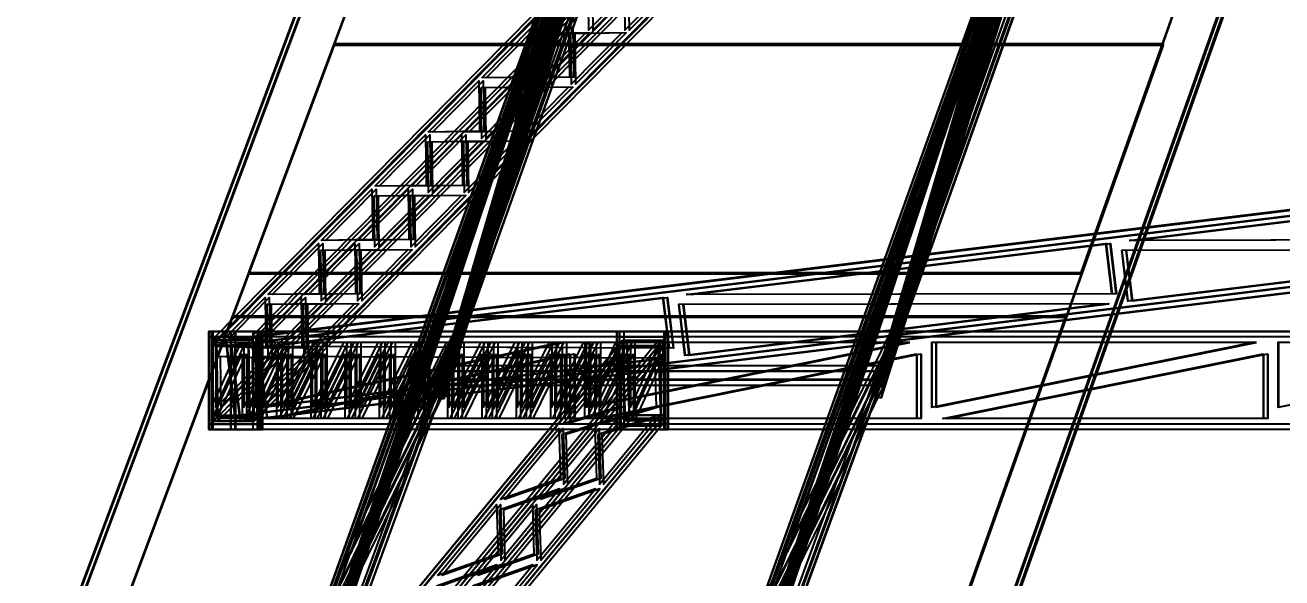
# Model space of a CAD drawing. Header units: millimetres. Extents: x -84906 to 117550, y -3000 to 338000.
# Drawn here: x -28774 to -24158, y 34975 to 37006 of the extents above; entities that cross this region are included whole.
import ezdxf

# ---------------------------------------------------------------- set-up
doc = ezdxf.new("R2010")
doc.units = ezdxf.units.MM
doc.layers.add('D-STR-DIM', color=7, linetype='Continuous', lineweight=13)
doc.layers.add('D-STR-STRC', color=7, linetype='Continuous', lineweight=25)
doc.styles.add('OpenSansCondensed-Light', font='OpenSansCondensed-Light.ttf')
doc.styles.add('TOWER_UNICODE', font='Arial Unicode.ttf')
doc.dimstyles.new('EZDXF', dxfattribs={"dimtxt": 0.25, "dimasz": 0.175, "dimexe": 0.375, "dimexo": 0.125, "dimgap": 0.1, "dimtad": 1, "dimlfac": 100, "dimzin": 12, "dimdsep": 46, "dimtxsty": 'OpenSansCondensed-Light', "dimblk": 'ARCHTICK', "dimcen": 2.5, "dimazin": 3, "dimtfac": 0.5, "dimtmove": 2, "dimatfit": 3})

# ---------------------------------------------------------------- blocks, each defined once
blk = doc.blocks.new('_ARCHTICK')
at = {"color": 0, "linetype": 'BYBLOCK', "const_width": 0.15}
blk.add_lwpolyline([(-0.5, -0.5), (0.5, 0.5)], dxfattribs=at)

msp = doc.modelspace()

# ---------------------------------------------------------------- linework, layer by layer
at = {"layer": 'D-STR-STRC'}
for points in [[(-31179.5, 27969.8), (-27590.5, 27969.8), (-23312.5, 40040.9), (-26661.6, 40040.9)], [(-31179.5, 27964.4), (-27590.5, 27964.4), (-23312.5, 40035.6), (-26661.6, 40035.6)], [(-27590.5, 27958.8), (-31179.5, 27958.8), (-26661.6, 40029.9), (-23312.5, 40029.9)], [(-31164.6, 27958.8), (-31164.6, 27958.8), (-26646.6, 40029.9), (-26646.6, 40029.9)], [(-27605.6, 27969.8), (-27605.6, 27969.8), (-23327.6, 40040.9), (-23327.6, 40040.9)], [(-27953.3, 36097.4), (-24894.3, 36097.4), (-23521, 39960.7), (-26511.5, 39960.7)], [(-27953.3, 36092.1), (-24894.3, 36092.1), (-23521, 39955.3), (-26511.5, 39955.3)], [(-24725.2, 36097.4), (-24725.2, 36097.4), (-23356, 39960.7), (-23356, 39960.7)], [(-24710.1, 36092.1), (-24710.1, 36092.1), (-23341, 39955.3), (-23341, 39955.3)], [(-27245.7, 35682.5), (-26645, 37763.7), (-26008.9, 39605.4)], [(-27245.7, 35682.5), (-26008.9, 39605.4), (-26620.5, 37439.8)], [(-24404.3, 39609.8), (-25015.9, 37444.2), (-25641.1, 35686.9)], [(-24404.2, 39609.9), (-25641, 35686.9), (-25040.4, 37768.2)], [(-24388.9, 39605.4), (-25000.5, 37439.8), (-25625.7, 35682.5)], [(-24388.9, 39605.4), (-25625.7, 35682.5), (-25025, 37763.7)], [(-27230.3, 35678.1), (-25993.5, 39601.1), (-26605.1, 37435.4)], [(-27230.3, 35678), (-26629.6, 37759.3), (-25993.5, 39601)], [(-27079.4, 36187.1), (-26115.2, 39245.4), (-26592.1, 37557.1)], [(-27064.1, 36182.7), (-26099.8, 39241), (-26576.7, 37552.7)], [(-24510.6, 39249.8), (-24987.5, 37561.4), (-25474.8, 36191.4)], [(-24495.2, 39245.4), (-24972.1, 37557.1), (-25459.4, 36187.1)], [(-27138.3, 36041.5), (-26674.3, 37649), (-26183, 39071.5)], [(-27122.9, 36037), (-26659, 37644.6), (-26167.6, 39067.1)], [(-24578.3, 39076), (-25533.6, 36045.9), (-25069.7, 37653.5)], [(-24563, 39071.5), (-25518.3, 36041.5), (-25054.3, 37649)], [(-28086.3, 35848.9), (-28081.9, 35551.1), (-25725, 37940), (-25729.3, 38237.8)], [(-28086.3, 35848.9), (-28081.9, 35551.1), (-25725, 37940), (-25729.3, 38237.8)], [(-28070.4, 35848.9), (-28066.1, 35551.1), (-25709.1, 37940), (-25713.4, 38237.8)], [(-28070.4, 35848.9), (-28066.1, 35551.1), (-25709.1, 37940), (-25713.4, 38237.8)], [(-28036.6, 35848.9), (-28000.7, 35551.1), (-8479.9, 37940), (-8515.8, 38237.8)], [(-28036.6, 35848.9), (-28000.7, 35551.1), (-8479.9, 37940), (-8515.8, 38237.8)], [(-28034.7, 35848.9), (-27998.8, 35551.1), (-8478, 37940), (-8513.9, 38237.8)], [(-28034.7, 35848.9), (-27998.8, 35551.1), (-8478, 37940), (-8513.9, 38237.8)], [(-28020.5, 35848.9), (-27984.6, 35551.1), (-8463.9, 37940), (-8499.8, 38237.8)], [(-28020.5, 35848.9), (-27984.6, 35551.1), (-8463.9, 37940), (-8499.8, 38237.8)], [(-28018.6, 35848.9), (-27982.7, 35551.1), (-8461.9, 37940), (-8497.9, 38237.8)], [(-28018.6, 35848.9), (-27982.7, 35551.1), (-8461.9, 37940), (-8497.9, 38237.8)], [(-27953.2, 35848.9), (-27948.9, 35551.1), (-25591.9, 37940), (-25596.3, 38237.8)], [(-27953.2, 35848.9), (-27948.9, 35551.1), (-25591.9, 37940), (-25596.3, 38237.8)], [(-27937.4, 35848.9), (-27933, 35551.1), (-25576.1, 37940), (-25580.4, 38237.8)], [(-27937.4, 35848.9), (-27933, 35551.1), (-25576.1, 37940), (-25580.4, 38237.8)], [(-28304.8, 32810.5), (-27733.9, 34714.6), (-26632.7, 37779.3)], [(-28304.8, 32810.5), (-26632.7, 37779.3), (-27233.3, 35734.6)], [(-28289.5, 32805.9), (-26617.4, 37774.8), (-27218, 35730.1)], [(-28289.5, 32805.8), (-27718.6, 34709.9), (-26617.4, 37774.7)], [(-27233.3, 35734.6), (-26632.7, 37779.3), (-27733.9, 34714.6)], [(-27218, 35730.1), (-26617.3, 37774.8), (-27718.6, 34710)], [(-26620.5, 37439.8), (-26645, 37763.7), (-27245.7, 35682.5)], [(-27244.9, 35683.2), (-25626.1, 35683.4), (-25025.7, 37763.1), (-26644.6, 37762.9)], [(-27244.9, 35683.2), (-25626.1, 35683.4), (-25025.7, 37763.1), (-26644.6, 37762.9)], [(-27237.7, 35703.4), (-25618.9, 35703.6), (-25018.4, 37784.3), (-26637.2, 37784.1)], [(-27237.7, 35703.4), (-25618.9, 35703.6), (-25018.4, 37784.3), (-26637.2, 37784.1)], [(-27232.6, 35735.3), (-25613.8, 35735.5), (-25013.4, 37778.7), (-26632.2, 37778.5)], [(-27232.6, 35735.3), (-25613.8, 35735.5), (-25013.4, 37778.7), (-26632.2, 37778.5)], [(-26605.2, 37435.3), (-26629.6, 37759.3), (-27230.3, 35678)], [(-25028, 37783.9), (-25628.7, 35739.2), (-26700.2, 32815.1)], [(-25028, 37784), (-26700.1, 32815.1), (-26129.2, 34719.2)], [(-25012.7, 37779.3), (-25613.3, 35734.6), (-26684.8, 32810.5)], [(-25012.7, 37779.3), (-26684.8, 32810.5), (-26113.9, 34714.6)], [(-26129.2, 34719.1), (-25628.7, 35739.2), (-25028, 37783.9)], [(-26113.9, 34714.6), (-25613.3, 35734.6), (-25012.7, 37779.3)], [(-25040.4, 37768.2), (-25641, 35687), (-25015.9, 37444.3)], [(-25025, 37763.7), (-25625.7, 35682.5), (-25000.5, 37439.8)], [(-27243.7, 35705), (-25624.9, 35705.3), (-25024.8, 37746.9), (-26643.6, 37746.7)], [(-27243.7, 35705), (-25624.9, 35705.3), (-25024.8, 37746.9), (-26643.6, 37746.7)], [(-26674.9, 37321), (-26694.3, 37578), (-27170.9, 35926.8)], [(-26659.5, 37316.6), (-26679, 37573.6), (-27155.5, 35922.3)], [(-25089.7, 37582.5), (-25566.3, 35931.2), (-25070.3, 37325.5)], [(-25074.3, 37578), (-25550.9, 35926.8), (-25054.9, 37321)], [(-25988.5, 35075.3), (-25595.3, 35876.5), (-25123.6, 37482.4)], [(-27200, 35871.9), (-26728.2, 37477.9), (-27593.2, 35070.8)], [(-27184.7, 35867.4), (-26712.9, 37473.3), (-27577.8, 35066.2)], [(-25973.2, 35070.8), (-25580, 35871.9), (-25108.2, 37477.9)], [(-28025.1, 33612), (-26759.8, 37371.8), (-27214.3, 35824.6)], [(-28009.8, 33607.4), (-26744.5, 37367.2), (-27199, 35820.1)], [(-25155.2, 37376.4), (-25609.7, 35829.2), (-26420.4, 33616.6)], [(-25139.8, 37371.8), (-25594.3, 35824.6), (-26405.1, 33612)], [(-26707.1, 37173.3), (-26704.4, 36987.6), (-26518.4, 37176.1)], [(-26707.1, 37173.3), (-26704.4, 36987.6), (-26518.4, 37176.1)], [(-26691.2, 37173.3), (-26688.5, 36987.6), (-26502.5, 37176.1)], [(-26691.2, 37173.3), (-26688.5, 36987.6), (-26502.5, 37176.1)], [(-26574, 37173.3), (-26571.3, 36987.6), (-26385.4, 37176.1)], [(-26574, 37173.3), (-26571.3, 36987.6), (-26385.4, 37176.1)], [(-26558.1, 37173.3), (-26555.4, 36987.6), (-26369.5, 37176.1)], [(-26558.1, 37173.3), (-26555.4, 36987.6), (-26369.5, 37176.1)], [(-27096.4, 36811.9), (-26910.5, 37000.3), (-26907.8, 36814.7)], [(-27096.4, 36811.9), (-26910.5, 37000.3), (-26907.8, 36814.7)], [(-27080.5, 36811.9), (-26894.6, 37000.3), (-26891.9, 36814.7)], [(-27080.5, 36811.9), (-26894.6, 37000.3), (-26891.9, 36814.7)], [(-26963.4, 36811.9), (-26777.5, 37000.3), (-26774.8, 36814.7)], [(-26963.4, 36811.9), (-26777.5, 37000.3), (-26774.8, 36814.7)], [(-26947.5, 36811.9), (-26761.6, 37000.3), (-26758.9, 36814.7)], [(-26947.5, 36811.9), (-26761.6, 37000.3), (-26758.9, 36814.7)], [(-26903.5, 36974.2), (-26900.8, 36788.6), (-26714.8, 36977)], [(-26903.5, 36974.2), (-26900.8, 36788.6), (-26714.8, 36977)], [(-26887.6, 36974.2), (-26884.9, 36788.6), (-26698.9, 36977)], [(-26887.6, 36974.2), (-26884.9, 36788.6), (-26698.9, 36977)], [(-26770.4, 36974.2), (-26767.7, 36788.6), (-26581.8, 36977)], [(-26770.4, 36974.2), (-26767.7, 36788.6), (-26581.8, 36977)], [(-26754.5, 36974.2), (-26751.8, 36788.6), (-26565.9, 36977)], [(-26754.5, 36974.2), (-26751.8, 36788.6), (-26565.9, 36977)], [(-28890.7, 34079.8), (-28890.7, 34079.8), (-27820.9, 36938), (-27820.9, 36938)], [(-28875.7, 34074.2), (-28875.7, 34074.2), (-27806, 36932.4), (-27806, 36932.4)], [(-25609.6, 34079.8), (-28704.4, 34079.8), (-27637.6, 36938), (-24593.6, 36938)], [(-25609.6, 34074.2), (-28704.4, 34074.2), (-27637.6, 36932.4), (-24593.6, 36932.4)], [(-28177.3, 33214.8), (-27753.5, 34627.9), (-26936.2, 36902.5)], [(-28162, 33210.1), (-27738.2, 34623.3), (-26920.9, 36897.9)], [(-25331.5, 36907.2), (-26572.6, 33219.4), (-26148.8, 34632.6)], [(-25316.2, 36902.5), (-26557.3, 33214.8), (-26133.5, 34627.9)], [(-27292.8, 36612.8), (-27106.9, 36801.3), (-27104.2, 36615.6)], [(-27292.8, 36612.8), (-27106.9, 36801.3), (-27104.2, 36615.6)], [(-27277, 36612.8), (-27091, 36801.3), (-27088.3, 36615.6)], [(-27277, 36612.8), (-27091, 36801.3), (-27088.3, 36615.6)], [(-27159.8, 36612.8), (-26973.9, 36801.3), (-26971.2, 36615.6)], [(-27159.8, 36612.8), (-26973.9, 36801.3), (-26971.2, 36615.6)], [(-27143.9, 36612.8), (-26958, 36801.3), (-26955.3, 36615.6)], [(-27143.9, 36612.8), (-26958, 36801.3), (-26955.3, 36615.6)], [(-27099.9, 36775.1), (-27097.2, 36589.5), (-26911.2, 36778)], [(-27099.9, 36775.1), (-27097.2, 36589.5), (-26911.2, 36778)], [(-27084, 36775.1), (-27081.3, 36589.5), (-26895.4, 36778)], [(-27084, 36775.1), (-27081.3, 36589.5), (-26895.4, 36778)], [(-26966.8, 36775.1), (-26964.1, 36589.5), (-26778.2, 36778)], [(-26966.8, 36775.1), (-26964.1, 36589.5), (-26778.2, 36778)], [(-26951, 36775.1), (-26948.3, 36589.5), (-26762.3, 36778)], [(-26951, 36775.1), (-26948.3, 36589.5), (-26762.3, 36778)], [(-27489.3, 36413.7), (-27303.3, 36602.2), (-27300.6, 36416.5)], [(-27489.3, 36413.7), (-27303.3, 36602.2), (-27300.6, 36416.5)], [(-27473.4, 36413.7), (-27287.4, 36602.2), (-27284.7, 36416.5)], [(-27473.4, 36413.7), (-27287.4, 36602.2), (-27284.7, 36416.5)], [(-27356.2, 36413.7), (-27170.3, 36602.2), (-27167.6, 36416.5)], [(-27356.2, 36413.7), (-27170.3, 36602.2), (-27167.6, 36416.5)], [(-27340.3, 36413.7), (-27154.4, 36602.2), (-27151.7, 36416.5)], [(-27340.3, 36413.7), (-27154.4, 36602.2), (-27151.7, 36416.5)], [(-27296.3, 36576.1), (-27293.6, 36390.4), (-27107.6, 36578.9)], [(-27296.3, 36576.1), (-27293.6, 36390.4), (-27107.6, 36578.9)], [(-27280.4, 36576.1), (-27277.7, 36390.4), (-27091.8, 36578.9)], [(-27280.4, 36576.1), (-27277.7, 36390.4), (-27091.8, 36578.9)], [(-27163.3, 36576.1), (-27160.6, 36390.4), (-26974.6, 36578.9)], [(-27163.3, 36576.1), (-27160.6, 36390.4), (-26974.6, 36578.9)], [(-27147.4, 36576.1), (-27144.7, 36390.4), (-26958.7, 36578.9)], [(-27147.4, 36576.1), (-27144.7, 36390.4), (-26958.7, 36578.9)], [(-27685.7, 36214.6), (-27499.7, 36403.1), (-27497, 36217.5)], [(-27685.7, 36214.6), (-27499.7, 36403.1), (-27497, 36217.5)], [(-27669.8, 36214.6), (-27483.8, 36403.1), (-27481.1, 36217.5)], [(-27669.8, 36214.6), (-27483.8, 36403.1), (-27481.1, 36217.5)], [(-27552.6, 36214.6), (-27366.7, 36403.1), (-27364, 36217.5)], [(-27552.6, 36214.6), (-27366.7, 36403.1), (-27364, 36217.5)], [(-27536.8, 36214.6), (-27350.8, 36403.1), (-27348.1, 36217.5)], [(-27536.8, 36214.6), (-27350.8, 36403.1), (-27348.1, 36217.5)], [(-27492.7, 36377), (-27490, 36191.3), (-27304.1, 36379.8)], [(-27492.7, 36377), (-27490, 36191.3), (-27304.1, 36379.8)], [(-27476.8, 36377), (-27474.1, 36191.3), (-27288.2, 36379.8)], [(-27476.8, 36377), (-27474.1, 36191.3), (-27288.2, 36379.8)], [(-27359.7, 36377), (-27357, 36191.3), (-27171, 36379.8)], [(-27359.7, 36377), (-27357, 36191.3), (-27171, 36379.8)], [(-27343.8, 36377), (-27341.1, 36191.3), (-27155.1, 36379.8)], [(-27343.8, 36377), (-27341.1, 36191.3), (-27155.1, 36379.8)], [(-24718.7, 36214.6), (-23178.7, 36403.1), (-23156.3, 36217.5)], [(-24718.7, 36214.6), (-23178.7, 36403.1), (-23156.3, 36217.5)], [(-24716.8, 36214.6), (-23176.8, 36403.1), (-23154.4, 36217.5)], [(-24716.8, 36214.6), (-23176.8, 36403.1), (-23154.4, 36217.5)], [(-24702.7, 36214.6), (-23162.7, 36403.1), (-23140.3, 36217.5)], [(-24702.7, 36214.6), (-23162.7, 36403.1), (-23140.3, 36217.5)], [(-24700.7, 36214.6), (-23160.7, 36403.1), (-23138.3, 36217.5)], [(-24700.7, 36214.6), (-23160.7, 36403.1), (-23138.3, 36217.5)], [(-27882.1, 36015.6), (-27696.1, 36204), (-27693.4, 36018.4)], [(-27882.1, 36015.6), (-27696.1, 36204), (-27693.4, 36018.4)], [(-27866.2, 36015.6), (-27680.3, 36204), (-27677.6, 36018.4)], [(-27866.2, 36015.6), (-27680.3, 36204), (-27677.6, 36018.4)], [(-27749, 36015.6), (-27563.1, 36204), (-27560.4, 36018.4)], [(-27749, 36015.6), (-27563.1, 36204), (-27560.4, 36018.4)], [(-27733.2, 36015.6), (-27547.2, 36204), (-27544.5, 36018.4)], [(-27733.2, 36015.6), (-27547.2, 36204), (-27544.5, 36018.4)], [(-26345.5, 36015.6), (-24805.5, 36204), (-24783.1, 36018.4)], [(-26345.5, 36015.6), (-24805.5, 36204), (-24783.1, 36018.4)], [(-26343.5, 36015.6), (-24803.5, 36204), (-24781.1, 36018.4)], [(-26343.5, 36015.6), (-24803.5, 36204), (-24781.1, 36018.4)], [(-26329.4, 36015.6), (-24789.4, 36204), (-24767, 36018.4)], [(-26329.4, 36015.6), (-24789.4, 36204), (-24767, 36018.4)], [(-26327.5, 36015.6), (-24787.5, 36204), (-24765.1, 36018.4)], [(-26327.5, 36015.6), (-24787.5, 36204), (-24765.1, 36018.4)], [(-27689.1, 36177.9), (-27686.4, 35992.3), (-27500.5, 36180.7)], [(-27689.1, 36177.9), (-27686.4, 35992.3), (-27500.5, 36180.7)], [(-27673.2, 36177.9), (-27670.5, 35992.3), (-27484.6, 36180.7)], [(-27673.2, 36177.9), (-27670.5, 35992.3), (-27484.6, 36180.7)], [(-27556.1, 36177.9), (-27553.4, 35992.3), (-27367.4, 36180.7)], [(-27556.1, 36177.9), (-27553.4, 35992.3), (-27367.4, 36180.7)], [(-27540.2, 36177.9), (-27537.5, 35992.3), (-27351.6, 36180.7)], [(-27540.2, 36177.9), (-27537.5, 35992.3), (-27351.6, 36180.7)], [(-24747.3, 36177.9), (-24724.9, 35992.3), (-23184.9, 36180.7)], [(-24747.3, 36177.9), (-24724.9, 35992.3), (-23184.9, 36180.7)], [(-24745.4, 36177.9), (-24723, 35992.3), (-23183, 36180.7)], [(-24745.4, 36177.9), (-24723, 35992.3), (-23183, 36180.7)], [(-24731.2, 36177.9), (-24708.8, 35992.3), (-23168.8, 36180.7)], [(-24731.2, 36177.9), (-24708.8, 35992.3), (-23168.8, 36180.7)], [(-24729.3, 36177.9), (-24706.9, 35992.3), (-23166.9, 36180.7)], [(-24729.3, 36177.9), (-24706.9, 35992.3), (-23166.9, 36180.7)], [(-28069.9, 35825.2), (-27892.6, 36005), (-27889.9, 35819.3)], [(-28069.9, 35825.2), (-27892.6, 36005), (-27889.9, 35819.3)], [(-28054, 35825.2), (-27876.7, 36005), (-27874, 35819.3)], [(-28054, 35825.2), (-27876.7, 36005), (-27874, 35819.3)], [(-27936.8, 35825.2), (-27759.5, 36005), (-27756.8, 35819.3)], [(-27936.8, 35825.2), (-27759.5, 36005), (-27756.8, 35819.3)], [(-27921, 35825.2), (-27743.6, 36005), (-27740.9, 35819.3)], [(-27921, 35825.2), (-27743.6, 36005), (-27740.9, 35819.3)], [(-27900.7, 35825.2), (-26432.2, 36005), (-26409.8, 35819.3)], [(-27900.7, 35825.2), (-26432.2, 36005), (-26409.8, 35819.3)], [(-27898.8, 35825.2), (-26430.3, 36005), (-26407.9, 35819.3)], [(-27898.8, 35825.2), (-26430.3, 36005), (-26407.9, 35819.3)], [(-27884.7, 35825.2), (-26416.1, 36005), (-26393.7, 35819.3)], [(-27884.7, 35825.2), (-26416.1, 36005), (-26393.7, 35819.3)], [(-27882.8, 35825.2), (-26414.2, 36005), (-26391.8, 35819.3)], [(-27882.8, 35825.2), (-26414.2, 36005), (-26391.8, 35819.3)], [(-27885.5, 35978.8), (-27882.8, 35793.2), (-27696.9, 35981.7)], [(-27885.5, 35978.8), (-27882.8, 35793.2), (-27696.9, 35981.7)], [(-27869.6, 35978.8), (-27866.9, 35793.2), (-27681, 35981.7)], [(-27869.6, 35978.8), (-27866.9, 35793.2), (-27681, 35981.7)], [(-27752.5, 35978.8), (-27749.8, 35793.2), (-27563.9, 35981.7)], [(-27752.5, 35978.8), (-27749.8, 35793.2), (-27563.9, 35981.7)], [(-27736.6, 35978.8), (-27733.9, 35793.2), (-27548, 35981.7)], [(-27736.6, 35978.8), (-27733.9, 35793.2), (-27548, 35981.7)], [(-26374, 35978.8), (-26351.6, 35793.2), (-24811.6, 35981.7)], [(-26374, 35978.8), (-26351.6, 35793.2), (-24811.6, 35981.7)], [(-26372.1, 35978.8), (-26349.7, 35793.2), (-24809.7, 35981.7)], [(-26372.1, 35978.8), (-26349.7, 35793.2), (-24809.7, 35981.7)], [(-26358, 35978.8), (-26335.6, 35793.2), (-24795.6, 35981.7)], [(-26358, 35978.8), (-26335.6, 35793.2), (-24795.6, 35981.7)], [(-26356, 35978.8), (-26333.7, 35793.2), (-24793.7, 35981.7)], [(-26356, 35978.8), (-26333.7, 35793.2), (-24793.7, 35981.7)], [(-29455, 32073.7), (-26324.6, 32073.7), (-24951.3, 35937), (-28013.2, 35937)], [(-29455, 32068.4), (-26324.6, 32068.4), (-24951.3, 35931.6), (-28013.2, 35931.6)], [(-26151.1, 32073.7), (-26151.1, 32073.7), (-24782, 35937), (-24782, 35937)], [(-26136.1, 32068.4), (-26136.1, 32068.4), (-24766.9, 35931.6), (-24766.9, 35931.6)], [(-28099.2, 35880), (-27920.1, 35880), (-27920.1, 35860), (-28099.2, 35860)], [(-26590.3, 35880), (-26590.3, 35520), (-28099.2, 35520), (-28099.2, 35880)], [(-28099.2, 35880), (-27920.1, 35880), (-27920.1, 35520), (-28099.2, 35520)], [(-27920.1, 35880), (-28099.2, 35880), (-28099.2, 35860), (-27920.1, 35860)], [(-26590.3, 35880), (-26590.3, 35520), (-28099.2, 35520), (-28099.2, 35880)], [(-27920.1, 35880), (-28099.2, 35880), (-28099.2, 35520), (-27920.1, 35520)], [(-28089.4, 35880), (-27910.3, 35880), (-27910.3, 35520), (-28089.4, 35520)], [(-27910.3, 35880), (-28089.4, 35880), (-28089.4, 35520), (-27910.3, 35520)], [(-26574.4, 35880), (-26574.4, 35520), (-28083.3, 35520), (-28083.3, 35880)], [(-26574.4, 35880), (-26574.4, 35520), (-28083.3, 35520), (-28083.3, 35880)], [(-28000.8, 35880), (-28018.5, 35880), (-28018.5, 35860), (-28000.8, 35860)], [(-12742.2, 35880), (-12742.2, 35520), (-28018.5, 35520), (-28018.5, 35880)], [(-28000.8, 35880), (-28018.5, 35880), (-28018.5, 35520), (-28000.8, 35520)], [(-28018.5, 35880), (-28000.8, 35880), (-28000.8, 35860), (-28018.5, 35860)], [(-12742.2, 35880), (-12742.2, 35520), (-28018.5, 35520), (-28018.5, 35880)], [(-28018.5, 35880), (-28000.8, 35880), (-28000.8, 35520), (-28018.5, 35520)], [(-12740.6, 35880), (-12740.6, 35520), (-28016.9, 35520), (-28016.9, 35880)], [(-12740.6, 35880), (-12740.6, 35520), (-28016.9, 35520), (-28016.9, 35880)], [(-12726.1, 35880), (-12726.1, 35520), (-28002.4, 35520), (-28002.4, 35880)], [(-12726.1, 35880), (-12726.1, 35520), (-28002.4, 35520), (-28002.4, 35880)], [(-12724.5, 35880), (-12724.5, 35520), (-28000.8, 35520), (-28000.8, 35880)], [(-12724.5, 35880), (-12724.5, 35520), (-28000.8, 35520), (-28000.8, 35880)], [(-26427.1, 35880), (-26427.1, 35520), (-27936, 35520), (-27936, 35880)], [(-26427.1, 35880), (-26427.1, 35520), (-27936, 35520), (-27936, 35880)], [(-26411.2, 35880), (-26411.2, 35520), (-27920.1, 35520), (-27920.1, 35880)], [(-26411.2, 35880), (-26411.2, 35520), (-27920.1, 35520), (-27920.1, 35880)], [(-27901.3, 35880), (-27919, 35880), (-27919, 35520), (-27901.3, 35520)], [(-27919, 35880), (-27901.3, 35880), (-27901.3, 35520), (-27919, 35520)], [(-26600.1, 35880), (-26421, 35880), (-26421, 35520), (-26600.1, 35520)], [(-26421, 35880), (-26600.1, 35880), (-26600.1, 35520), (-26421, 35520)], [(-26590.3, 35880), (-26411.2, 35880), (-26411.2, 35860), (-26590.3, 35860)], [(-26590.3, 35880), (-26411.2, 35880), (-26411.2, 35520), (-26590.3, 35520)], [(-26411.2, 35880), (-26590.3, 35880), (-26590.3, 35860), (-26411.2, 35860)], [(-26411.2, 35880), (-26590.3, 35880), (-26590.3, 35520), (-26411.2, 35520)], [(-29340.4, 32502.7), (-29330.7, 32208.5), (-26569.9, 35552.9), (-26579.6, 35847.1)], [(-29340.4, 32502.7), (-29330.7, 32208.5), (-26569.9, 35552.9), (-26579.6, 35847.1)], [(-29324.6, 32502.7), (-29315, 32208.5), (-26554.1, 35552.9), (-26563.8, 35847.1)], [(-29324.6, 32502.7), (-29315, 32208.5), (-26554.1, 35552.9), (-26563.8, 35847.1)], [(-29208.2, 32502.7), (-29198.6, 32208.5), (-26437.7, 35552.9), (-26447.4, 35847.1)], [(-29208.2, 32502.7), (-29198.6, 32208.5), (-26437.7, 35552.9), (-26447.4, 35847.1)], [(-29192.5, 32502.7), (-29182.8, 32208.5), (-26421.9, 35552.9), (-26431.6, 35847.1)], [(-29192.5, 32502.7), (-29182.8, 32208.5), (-26421.9, 35552.9), (-26431.6, 35847.1)], [(-27980.3, 35840), (-28089.4, 35840), (-28089.4, 35602)], [(-27980.3, 35840), (-28089.4, 35840), (-28089.4, 35602)], [(-27937.4, 35848.9), (-28086.3, 35848.9), (-28086, 35829.1), (-27937.1, 35829.1)], [(-27937.4, 35848.9), (-28086.3, 35848.9), (-28081.9, 35551.1), (-27933, 35551.1)], [(-28086.3, 35848.9), (-27937.4, 35848.9), (-27937.1, 35829.1), (-28086, 35829.1)], [(-28086.3, 35848.9), (-27937.4, 35848.9), (-27933, 35551.1), (-28081.9, 35551.1)], [(-27925.5, 35861), (-28074.4, 35861), (-28070, 35563.2), (-27921.1, 35563.2)], [(-28074.4, 35861), (-27925.5, 35861), (-27921.1, 35563.2), (-28070, 35563.2)], [(-27964.4, 35840), (-28073.5, 35840), (-28073.5, 35602)], [(-27964.4, 35840), (-28073.5, 35840), (-28073.5, 35602)], [(-28036.6, 35848.9), (-28018.6, 35848.9), (-28016.2, 35829.1), (-28034.2, 35829.1)], [(-28036.6, 35848.9), (-28018.6, 35848.9), (-27982.7, 35551.1), (-28000.7, 35551.1)], [(-28018.6, 35848.9), (-28036.6, 35848.9), (-28034.2, 35829.1), (-28016.2, 35829.1)], [(-28018.6, 35848.9), (-28036.6, 35848.9), (-28000.7, 35551.1), (-27982.7, 35551.1)], [(-27854.6, 35840), (-27970.8, 35840), (-27970.8, 35602)], [(-27854.6, 35840), (-27970.8, 35840), (-27970.8, 35602)], [(-27838.6, 35840), (-27954.8, 35840), (-27954.8, 35602)], [(-27838.6, 35840), (-27954.8, 35840), (-27954.8, 35602)], [(-27938, 35861), (-27920.1, 35861), (-27884.1, 35563.2), (-27902.1, 35563.2)], [(-27920.1, 35861), (-27938, 35861), (-27902.1, 35563.2), (-27884.1, 35563.2)], [(-27817.1, 35840), (-27926.2, 35840), (-27926.2, 35602)], [(-27817.1, 35840), (-27926.2, 35840), (-27926.2, 35602)], [(-26814.6, 35840), (-27919, 35840), (-27919, 35602)], [(-26814.6, 35840), (-27919, 35840), (-27919, 35602)], [(-26813.1, 35840), (-27917.4, 35840), (-27917.4, 35602)], [(-26813.1, 35840), (-27917.4, 35840), (-27917.4, 35602)], [(-27801.2, 35840), (-27910.3, 35840), (-27910.3, 35602)], [(-27801.2, 35840), (-27910.3, 35840), (-27910.3, 35602)], [(-26798.5, 35840), (-27902.9, 35840), (-27902.9, 35602)], [(-26798.5, 35840), (-27902.9, 35840), (-27902.9, 35602)], [(-26796.9, 35840), (-27901.3, 35840), (-27901.3, 35602)], [(-26796.9, 35840), (-27901.3, 35840), (-27901.3, 35602)], [(-27728.8, 35840), (-27845, 35840), (-27845, 35602)], [(-27728.8, 35840), (-27845, 35840), (-27845, 35602)], [(-27712.9, 35840), (-27829.1, 35840), (-27829.1, 35602)], [(-27712.9, 35840), (-27829.1, 35840), (-27829.1, 35602)], [(-27691.4, 35840), (-27807.6, 35840), (-27807.6, 35602)], [(-27691.4, 35840), (-27807.6, 35840), (-27807.6, 35602)], [(-27675.4, 35840), (-27791.6, 35840), (-27791.6, 35602)], [(-27675.4, 35840), (-27791.6, 35840), (-27791.6, 35602)], [(-27603.1, 35840), (-27719.3, 35840), (-27719.3, 35602)], [(-27603.1, 35840), (-27719.3, 35840), (-27719.3, 35602)], [(-27587.2, 35840), (-27703.4, 35840), (-27703.4, 35602)], [(-27587.2, 35840), (-27703.4, 35840), (-27703.4, 35602)], [(-27565.6, 35840), (-27681.8, 35840), (-27681.8, 35602)], [(-27565.6, 35840), (-27681.8, 35840), (-27681.8, 35602)], [(-27549.7, 35840), (-27665.9, 35840), (-27665.9, 35602)], [(-27549.7, 35840), (-27665.9, 35840), (-27665.9, 35602)], [(-27477.3, 35840), (-27593.5, 35840), (-27593.5, 35602)], [(-27477.3, 35840), (-27593.5, 35840), (-27593.5, 35602)], [(-27461.4, 35840), (-27577.6, 35840), (-27577.6, 35602)], [(-27461.4, 35840), (-27577.6, 35840), (-27577.6, 35602)], [(-27439.9, 35840), (-27556.1, 35840), (-27556.1, 35602)], [(-27439.9, 35840), (-27556.1, 35840), (-27556.1, 35602)], [(-27423.9, 35840), (-27540.2, 35840), (-27540.2, 35602)], [(-27423.9, 35840), (-27540.2, 35840), (-27540.2, 35602)], [(-27351.6, 35840), (-27467.8, 35840), (-27467.8, 35602)], [(-27351.6, 35840), (-27467.8, 35840), (-27467.8, 35602)], [(-27335.7, 35840), (-27451.9, 35840), (-27451.9, 35602)], [(-27335.7, 35840), (-27451.9, 35840), (-27451.9, 35602)], [(-27314.1, 35840), (-27430.3, 35840), (-27430.3, 35602)], [(-27314.1, 35840), (-27430.3, 35840), (-27430.3, 35602)], [(-27298.2, 35840), (-27414.4, 35840), (-27414.4, 35602)], [(-27298.2, 35840), (-27414.4, 35840), (-27414.4, 35602)], [(-27225.9, 35840), (-27342.1, 35840), (-27342.1, 35602)], [(-27225.9, 35840), (-27342.1, 35840), (-27342.1, 35602)], [(-27209.9, 35840), (-27326.1, 35840), (-27326.1, 35602)], [(-27209.9, 35840), (-27326.1, 35840), (-27326.1, 35602)], [(-27188.4, 35840), (-27304.6, 35840), (-27304.6, 35602)], [(-27188.4, 35840), (-27304.6, 35840), (-27304.6, 35602)], [(-27172.5, 35840), (-27288.7, 35840), (-27288.7, 35602)], [(-27172.5, 35840), (-27288.7, 35840), (-27288.7, 35602)], [(-27100.1, 35840), (-27216.3, 35840), (-27216.3, 35602)], [(-27100.1, 35840), (-27216.3, 35840), (-27216.3, 35602)], [(-27084.2, 35840), (-27200.4, 35840), (-27200.4, 35602)], [(-27084.2, 35840), (-27200.4, 35840), (-27200.4, 35602)], [(-27062.6, 35840), (-27178.9, 35840), (-27178.9, 35602)], [(-27062.6, 35840), (-27178.9, 35840), (-27178.9, 35602)], [(-27046.7, 35840), (-27162.9, 35840), (-27162.9, 35602)], [(-27046.7, 35840), (-27162.9, 35840), (-27162.9, 35602)], [(-26974.4, 35840), (-27090.6, 35840), (-27090.6, 35602)], [(-26974.4, 35840), (-27090.6, 35840), (-27090.6, 35602)], [(-26958.4, 35840), (-27074.7, 35840), (-27074.7, 35602)], [(-26958.4, 35840), (-27074.7, 35840), (-27074.7, 35602)], [(-26936.9, 35840), (-27053.1, 35840), (-27053.1, 35602)], [(-26936.9, 35840), (-27053.1, 35840), (-27053.1, 35602)], [(-26921, 35840), (-27037.2, 35840), (-27037.2, 35602)], [(-26921, 35840), (-27037.2, 35840), (-27037.2, 35602)], [(-26848.6, 35840), (-26964.8, 35840), (-26964.8, 35602)], [(-26848.6, 35840), (-26964.8, 35840), (-26964.8, 35602)], [(-26832.7, 35840), (-26948.9, 35840), (-26948.9, 35602)], [(-26832.7, 35840), (-26948.9, 35840), (-26948.9, 35602)], [(-26811.2, 35840), (-26927.4, 35840), (-26927.4, 35602)], [(-26811.2, 35840), (-26927.4, 35840), (-26927.4, 35602)], [(-26795.2, 35840), (-26911.4, 35840), (-26911.4, 35602)], [(-26795.2, 35840), (-26911.4, 35840), (-26911.4, 35602)], [(-26722.9, 35840), (-26839.1, 35840), (-26839.1, 35602)], [(-26722.9, 35840), (-26839.1, 35840), (-26839.1, 35602)], [(-26707, 35840), (-26823.2, 35840), (-26823.2, 35602)], [(-26707, 35840), (-26823.2, 35840), (-26823.2, 35602)], [(-26685.4, 35840), (-26801.6, 35840), (-26801.6, 35602)], [(-26685.4, 35840), (-26801.6, 35840), (-26801.6, 35602)], [(-26669.5, 35840), (-26785.7, 35840), (-26785.7, 35602)], [(-26669.5, 35840), (-26785.7, 35840), (-26785.7, 35602)], [(-25541.6, 35840), (-26718.1, 35840), (-26718.1, 35602)], [(-25541.6, 35840), (-26718.1, 35840), (-26718.1, 35602)], [(-25540, 35840), (-26716.5, 35840), (-26716.5, 35602)], [(-25540, 35840), (-26716.5, 35840), (-26716.5, 35602)], [(-26604.3, 35840), (-26713.4, 35840), (-26713.4, 35602)], [(-26604.3, 35840), (-26713.4, 35840), (-26713.4, 35602)], [(-25525.5, 35840), (-26702, 35840), (-26702, 35602)], [(-25525.5, 35840), (-26702, 35840), (-26702, 35602)], [(-25523.9, 35840), (-26700.4, 35840), (-26700.4, 35602)], [(-25523.9, 35840), (-26700.4, 35840), (-26700.4, 35602)], [(-26588.3, 35840), (-26697.4, 35840), (-26697.4, 35602)], [(-26588.3, 35840), (-26697.4, 35840), (-26697.4, 35602)], [(-26559.7, 35840), (-26675.9, 35840), (-26675.9, 35602)], [(-26559.7, 35840), (-26675.9, 35840), (-26675.9, 35602)], [(-26543.8, 35840), (-26660, 35840), (-26660, 35602)], [(-26543.8, 35840), (-26660, 35840), (-26660, 35602)], [(-26447.8, 35827.5), (-26595.7, 35827.5), (-26586, 35533.3), (-26438.1, 35533.3)], [(-26595.7, 35827.5), (-26447.8, 35827.5), (-26438.1, 35533.3), (-26586, 35533.3)], [(-26431.6, 35847.1), (-26579.6, 35847.1), (-26578.9, 35827.5), (-26431, 35827.5)], [(-26431.6, 35847.1), (-26579.6, 35847.1), (-26569.9, 35552.9), (-26421.9, 35552.9)], [(-26579.6, 35847.1), (-26431.6, 35847.1), (-26431, 35827.5), (-26578.9, 35827.5)], [(-26579.6, 35847.1), (-26431.6, 35847.1), (-26421.9, 35552.9), (-26569.9, 35552.9)], [(-26441.1, 35840), (-26550.1, 35840), (-26550.1, 35602)], [(-26441.1, 35840), (-26550.1, 35840), (-26550.1, 35602)], [(-26425.1, 35840), (-26534.2, 35840), (-26534.2, 35602)], [(-26425.1, 35840), (-26534.2, 35840), (-26534.2, 35602)], [(-24268.6, 35840), (-25445.1, 35840), (-25445.1, 35602)], [(-24268.6, 35840), (-25445.1, 35840), (-25445.1, 35602)], [(-24267, 35840), (-25443.5, 35840), (-25443.5, 35602)], [(-24267, 35840), (-25443.5, 35840), (-25443.5, 35602)], [(-24252.5, 35840), (-25429, 35840), (-25429, 35602)], [(-24252.5, 35840), (-25429, 35840), (-25429, 35602)], [(-24250.9, 35840), (-25427.4, 35840), (-25427.4, 35602)], [(-24250.9, 35840), (-25427.4, 35840), (-25427.4, 35602)], [(-22995.6, 35840), (-24172, 35840), (-24172, 35602)], [(-22995.6, 35840), (-24172, 35840), (-24172, 35602)], [(-22994, 35840), (-24170.5, 35840), (-24170.5, 35602)], [(-22994, 35840), (-24170.5, 35840), (-24170.5, 35602)], [(-27976.2, 35798), (-27976.2, 35560), (-28085.3, 35560)], [(-27976.2, 35798), (-27976.2, 35560), (-28085.3, 35560)], [(-28073.3, 35788.5), (-28070.6, 35602.9), (-27893.3, 35782.6)], [(-28073.3, 35788.5), (-28070.6, 35602.9), (-27893.3, 35782.6)], [(-27960.2, 35798), (-27960.2, 35560), (-28069.3, 35560)], [(-27960.2, 35798), (-27960.2, 35560), (-28069.3, 35560)], [(-28057.4, 35788.5), (-28054.7, 35602.9), (-27877.4, 35782.6)], [(-28057.4, 35788.5), (-28054.7, 35602.9), (-27877.4, 35782.6)], [(-27850.4, 35798), (-27850.4, 35560), (-27966.6, 35560)], [(-27850.4, 35798), (-27850.4, 35560), (-27966.6, 35560)], [(-27834.5, 35798), (-27834.5, 35560), (-27950.7, 35560)], [(-27834.5, 35798), (-27834.5, 35560), (-27950.7, 35560)], [(-27940.3, 35788.5), (-27937.6, 35602.9), (-27760.3, 35782.6)], [(-27940.3, 35788.5), (-27937.6, 35602.9), (-27760.3, 35782.6)], [(-27929.3, 35788.5), (-27906.9, 35602.9), (-26438.4, 35782.6)], [(-27929.3, 35788.5), (-27906.9, 35602.9), (-26438.4, 35782.6)], [(-27927.4, 35788.5), (-27905, 35602.9), (-26436.4, 35782.6)], [(-27927.4, 35788.5), (-27905, 35602.9), (-26436.4, 35782.6)], [(-27924.4, 35788.5), (-27921.7, 35602.9), (-27744.4, 35782.6)], [(-27924.4, 35788.5), (-27921.7, 35602.9), (-27744.4, 35782.6)], [(-27813, 35798), (-27813, 35560), (-27922, 35560)], [(-27813, 35798), (-27813, 35560), (-27922, 35560)], [(-27913.2, 35788.5), (-27890.8, 35602.9), (-26422.3, 35782.6)], [(-27913.2, 35788.5), (-27890.8, 35602.9), (-26422.3, 35782.6)], [(-27911.3, 35788.5), (-27888.9, 35602.9), (-26420.4, 35782.6)], [(-27911.3, 35788.5), (-27888.9, 35602.9), (-26420.4, 35782.6)], [(-27797, 35798), (-27797, 35560), (-27906.1, 35560)], [(-27797, 35798), (-27797, 35560), (-27906.1, 35560)], [(-26772.8, 35798), (-26772.8, 35560), (-27877.2, 35560)], [(-26772.8, 35798), (-26772.8, 35560), (-27877.2, 35560)], [(-26771.3, 35798), (-26771.3, 35560), (-27875.6, 35560)], [(-26771.3, 35798), (-26771.3, 35560), (-27875.6, 35560)], [(-26756.7, 35798), (-26756.7, 35560), (-27861.1, 35560)], [(-26756.7, 35798), (-26756.7, 35560), (-27861.1, 35560)], [(-26755.1, 35798), (-26755.1, 35560), (-27859.5, 35560)], [(-26755.1, 35798), (-26755.1, 35560), (-27859.5, 35560)], [(-27724.7, 35798), (-27724.7, 35560), (-27840.9, 35560)], [(-27724.7, 35798), (-27724.7, 35560), (-27840.9, 35560)], [(-27708.8, 35798), (-27708.8, 35560), (-27825, 35560)], [(-27708.8, 35798), (-27708.8, 35560), (-27825, 35560)], [(-27687.2, 35798), (-27687.2, 35560), (-27803.4, 35560)], [(-27687.2, 35798), (-27687.2, 35560), (-27803.4, 35560)], [(-27671.3, 35798), (-27671.3, 35560), (-27787.5, 35560)], [(-27671.3, 35798), (-27671.3, 35560), (-27787.5, 35560)], [(-27598.9, 35798), (-27598.9, 35560), (-27715.2, 35560)], [(-27598.9, 35798), (-27598.9, 35560), (-27715.2, 35560)], [(-27583, 35798), (-27583, 35560), (-27699.2, 35560)], [(-27583, 35798), (-27583, 35560), (-27699.2, 35560)], [(-27561.5, 35798), (-27561.5, 35560), (-27677.7, 35560)], [(-27561.5, 35798), (-27561.5, 35560), (-27677.7, 35560)], [(-27545.6, 35798), (-27545.6, 35560), (-27661.8, 35560)], [(-27545.6, 35798), (-27545.6, 35560), (-27661.8, 35560)], [(-27473.2, 35798), (-27473.2, 35560), (-27589.4, 35560)], [(-27473.2, 35798), (-27473.2, 35560), (-27589.4, 35560)], [(-27457.3, 35798), (-27457.3, 35560), (-27573.5, 35560)], [(-27457.3, 35798), (-27457.3, 35560), (-27573.5, 35560)], [(-27435.7, 35798), (-27435.7, 35560), (-27551.9, 35560)], [(-27435.7, 35798), (-27435.7, 35560), (-27551.9, 35560)], [(-27419.8, 35798), (-27419.8, 35560), (-27536, 35560)], [(-27419.8, 35798), (-27419.8, 35560), (-27536, 35560)], [(-27347.5, 35798), (-27347.5, 35560), (-27463.7, 35560)], [(-27347.5, 35798), (-27347.5, 35560), (-27463.7, 35560)], [(-27331.5, 35798), (-27331.5, 35560), (-27447.7, 35560)], [(-27331.5, 35798), (-27331.5, 35560), (-27447.7, 35560)], [(-27310, 35798), (-27310, 35560), (-27426.2, 35560)], [(-27310, 35798), (-27310, 35560), (-27426.2, 35560)], [(-27294.1, 35798), (-27294.1, 35560), (-27410.3, 35560)], [(-27294.1, 35798), (-27294.1, 35560), (-27410.3, 35560)], [(-27221.7, 35798), (-27221.7, 35560), (-27337.9, 35560)], [(-27221.7, 35798), (-27221.7, 35560), (-27337.9, 35560)], [(-27205.8, 35798), (-27205.8, 35560), (-27322, 35560)], [(-27205.8, 35798), (-27205.8, 35560), (-27322, 35560)], [(-27184.3, 35798), (-27184.3, 35560), (-27300.5, 35560)], [(-27184.3, 35798), (-27184.3, 35560), (-27300.5, 35560)], [(-27168.3, 35798), (-27168.3, 35560), (-27284.5, 35560)], [(-27168.3, 35798), (-27168.3, 35560), (-27284.5, 35560)], [(-27226.8, 35671.5), (-27193.9, 35784), (-27224.6, 35793.2), (-27257.4, 35680.7)], [(-27096, 35798), (-27096, 35560), (-27212.2, 35560)], [(-27096, 35798), (-27096, 35560), (-27212.2, 35560)], [(-27080.1, 35798), (-27080.1, 35560), (-27196.3, 35560)], [(-27080.1, 35798), (-27080.1, 35560), (-27196.3, 35560)], [(-27058.5, 35798), (-27058.5, 35560), (-27174.7, 35560)], [(-27058.5, 35798), (-27058.5, 35560), (-27174.7, 35560)], [(-27042.6, 35798), (-27042.6, 35560), (-27158.8, 35560)], [(-27042.6, 35798), (-27042.6, 35560), (-27158.8, 35560)], [(-26970.2, 35798), (-26970.2, 35560), (-27086.4, 35560)], [(-26970.2, 35798), (-26970.2, 35560), (-27086.4, 35560)], [(-26954.3, 35798), (-26954.3, 35560), (-27070.5, 35560)], [(-26954.3, 35798), (-26954.3, 35560), (-27070.5, 35560)], [(-26932.8, 35798), (-26932.8, 35560), (-27049, 35560)], [(-26932.8, 35798), (-26932.8, 35560), (-27049, 35560)], [(-26916.9, 35798), (-26916.9, 35560), (-27033.1, 35560)], [(-26916.9, 35798), (-26916.9, 35560), (-27033.1, 35560)], [(-26844.5, 35798), (-26844.5, 35560), (-26960.7, 35560)], [(-26844.5, 35798), (-26844.5, 35560), (-26960.7, 35560)], [(-26828.6, 35798), (-26828.6, 35560), (-26944.8, 35560)], [(-26828.6, 35798), (-26828.6, 35560), (-26944.8, 35560)], [(-26807, 35798), (-26807, 35560), (-26923.2, 35560)], [(-26807, 35798), (-26807, 35560), (-26923.2, 35560)], [(-26791.1, 35798), (-26791.1, 35560), (-26907.3, 35560)], [(-26791.1, 35798), (-26791.1, 35560), (-26907.3, 35560)], [(-26718.8, 35798), (-26718.8, 35560), (-26835, 35560)], [(-26718.8, 35798), (-26718.8, 35560), (-26835, 35560)], [(-26702.8, 35798), (-26702.8, 35560), (-26819, 35560)], [(-26702.8, 35798), (-26702.8, 35560), (-26819, 35560)], [(-26798.6, 35541), (-26594.4, 35788.3), (-26588.4, 35604.9)], [(-26798.6, 35541), (-26594.4, 35788.3), (-26588.4, 35604.9)], [(-26681.3, 35798), (-26681.3, 35560), (-26797.5, 35560)], [(-26681.3, 35798), (-26681.3, 35560), (-26797.5, 35560)], [(-26782.8, 35541), (-26578.6, 35788.3), (-26572.6, 35604.9)], [(-26782.8, 35541), (-26578.6, 35788.3), (-26572.6, 35604.9)], [(-26665.4, 35798), (-26665.4, 35560), (-26781.6, 35560)], [(-26665.4, 35798), (-26665.4, 35560), (-26781.6, 35560)], [(-26600.1, 35798), (-26600.1, 35560), (-26709.2, 35560)], [(-26600.1, 35798), (-26600.1, 35560), (-26709.2, 35560)], [(-26584.2, 35798), (-26584.2, 35560), (-26693.3, 35560)], [(-26584.2, 35798), (-26584.2, 35560), (-26693.3, 35560)], [(-25499.8, 35798), (-25499.8, 35560), (-26676.3, 35560)], [(-25499.8, 35798), (-25499.8, 35560), (-26676.3, 35560)], [(-25498.2, 35798), (-25498.2, 35560), (-26674.7, 35560)], [(-25498.2, 35798), (-25498.2, 35560), (-26674.7, 35560)], [(-26555.6, 35798), (-26555.6, 35560), (-26671.8, 35560)], [(-26555.6, 35798), (-26555.6, 35560), (-26671.8, 35560)], [(-26666.4, 35541), (-26462.3, 35788.3), (-26456.2, 35604.9)], [(-26666.4, 35541), (-26462.3, 35788.3), (-26456.2, 35604.9)], [(-25483.7, 35798), (-25483.7, 35560), (-26660.2, 35560)], [(-25483.7, 35798), (-25483.7, 35560), (-26660.2, 35560)], [(-25482.1, 35798), (-25482.1, 35560), (-26658.6, 35560)], [(-25482.1, 35798), (-25482.1, 35560), (-26658.6, 35560)], [(-26539.6, 35798), (-26539.6, 35560), (-26655.8, 35560)], [(-26539.6, 35798), (-26539.6, 35560), (-26655.8, 35560)], [(-26650.6, 35541), (-26446.5, 35788.3), (-26440.4, 35604.9)], [(-26650.6, 35541), (-26446.5, 35788.3), (-26440.4, 35604.9)], [(-26436.9, 35798), (-26436.9, 35560), (-26546, 35560)], [(-26436.9, 35798), (-26436.9, 35560), (-26546, 35560)], [(-26421, 35798), (-26421, 35560), (-26530.1, 35560)], [(-26421, 35798), (-26421, 35560), (-26530.1, 35560)], [(-25619.9, 35797.8), (-25652.7, 35685.3), (-25622.1, 35676.1), (-25589.2, 35788.6)], [(-24226.8, 35798), (-24226.8, 35560), (-25403.3, 35560)], [(-24226.8, 35798), (-24226.8, 35560), (-25403.3, 35560)], [(-24225.2, 35798), (-24225.2, 35560), (-25401.7, 35560)], [(-24225.2, 35798), (-24225.2, 35560), (-25401.7, 35560)], [(-24210.7, 35798), (-24210.7, 35560), (-25387.2, 35560)], [(-24210.7, 35798), (-24210.7, 35560), (-25387.2, 35560)], [(-24209.1, 35798), (-24209.1, 35560), (-25385.6, 35560)], [(-24209.1, 35798), (-24209.1, 35560), (-25385.6, 35560)], [(-27233.3, 35734.6), (-27733.9, 34714.6), (-28304.8, 32810.5)], [(-27218, 35730), (-27718.6, 34709.9), (-28289.5, 32805.8)], [(-27234.2, 35632.2), (-27211, 35719.5), (-27241.7, 35728.4), (-27265, 35641)], [(-25607.7, 35753.7), (-27227.7, 35753.7), (-27233.3, 35734.6), (-25613.3, 35734.6)], [(-25607.7, 35753.7), (-27227.7, 35753.7), (-27233.3, 35734.6), (-25613.3, 35734.6)], [(-26129.2, 34719.2), (-26700.1, 32815.1), (-25628.6, 35739.3)], [(-26113.9, 34714.6), (-26684.8, 32810.5), (-25613.3, 35734.6)], [(-25637.1, 35732.8), (-25660.3, 35645.4), (-25629.6, 35636.6), (-25606.4, 35724)], [(-25620.1, 35701.7), (-27240.1, 35701.7), (-27245.7, 35682.5), (-25625.7, 35682.5)], [(-25620.1, 35701.7), (-27240.1, 35701.7), (-27245.7, 35682.5), (-25625.7, 35682.5)], [(-27933.3, 35570.9), (-28082.2, 35570.9), (-28081.9, 35551.1), (-27933, 35551.1)], [(-28082.2, 35570.9), (-27933.3, 35570.9), (-27933, 35551.1), (-28081.9, 35551.1)], [(-28003.1, 35570.9), (-27985.1, 35570.9), (-27982.7, 35551.1), (-28000.7, 35551.1)], [(-27985.1, 35570.9), (-28003.1, 35570.9), (-28000.7, 35551.1), (-27982.7, 35551.1)], [(-26802.8, 35502.2), (-26796.8, 35318.8), (-26592.7, 35566.1)], [(-26802.8, 35502.2), (-26796.8, 35318.8), (-26592.7, 35566.1)], [(-26787.1, 35502.2), (-26781, 35318.8), (-26576.9, 35566.1)], [(-26787.1, 35502.2), (-26781, 35318.8), (-26576.9, 35566.1)], [(-26670.7, 35502.2), (-26664.6, 35318.8), (-26460.5, 35566.1)], [(-26670.7, 35502.2), (-26664.6, 35318.8), (-26460.5, 35566.1)], [(-26654.9, 35502.2), (-26648.9, 35318.8), (-26444.7, 35566.1)], [(-26654.9, 35502.2), (-26648.9, 35318.8), (-26444.7, 35566.1)], [(-26422.6, 35572.5), (-26570.5, 35572.5), (-26569.9, 35552.9), (-26421.9, 35552.9)], [(-26570.5, 35572.5), (-26422.6, 35572.5), (-26421.9, 35552.9), (-26569.9, 35552.9)], [(-28099.2, 35540), (-27920.1, 35540), (-27920.1, 35520), (-28099.2, 35520)], [(-27920.1, 35540), (-28099.2, 35540), (-28099.2, 35520), (-27920.1, 35520)], [(-28000.8, 35540), (-28018.5, 35540), (-28018.5, 35520), (-28000.8, 35520)], [(-28018.5, 35540), (-28000.8, 35540), (-28000.8, 35520), (-28018.5, 35520)], [(-27028.6, 35262.3), (-26812.8, 35523.8), (-26806.8, 35340.4)], [(-27028.6, 35262.3), (-26812.8, 35523.8), (-26806.8, 35340.4)], [(-27012.9, 35262.3), (-26797, 35523.8), (-26791, 35340.4)], [(-27012.9, 35262.3), (-26797, 35523.8), (-26791, 35340.4)], [(-26896.5, 35262.3), (-26680.6, 35523.8), (-26674.6, 35340.4)], [(-26896.5, 35262.3), (-26680.6, 35523.8), (-26674.6, 35340.4)], [(-26880.7, 35262.3), (-26664.8, 35523.8), (-26658.8, 35340.4)], [(-26880.7, 35262.3), (-26664.8, 35523.8), (-26658.8, 35340.4)], [(-26590.3, 35540), (-26411.2, 35540), (-26411.2, 35520), (-26590.3, 35520)], [(-26411.2, 35540), (-26590.3, 35540), (-26590.3, 35520), (-26411.2, 35520)], [(-27380.6, 35367.5), (-27768.1, 34577.8), (-28210.1, 33103.7)], [(-27365.3, 35362.9), (-27752.8, 34573.2), (-28194.8, 33099.1)], [(-26163.4, 34582.5), (-26605.4, 33108.4), (-25775.9, 35372.2)], [(-26148.1, 34577.8), (-26590.1, 33103.7), (-25760.6, 35367.5)], [(-27032.9, 35223.5), (-27026.9, 35040.1), (-26811, 35301.6)], [(-27032.9, 35223.5), (-27026.9, 35040.1), (-26811, 35301.6)], [(-27017.1, 35223.5), (-27011.1, 35040.1), (-26795.2, 35301.6)], [(-27017.1, 35223.5), (-27011.1, 35040.1), (-26795.2, 35301.6)], [(-26900.7, 35223.5), (-26894.7, 35040.1), (-26678.9, 35301.6)], [(-26900.7, 35223.5), (-26894.7, 35040.1), (-26678.9, 35301.6)], [(-26885, 35223.5), (-26878.9, 35040.1), (-26663.1, 35301.6)], [(-26885, 35223.5), (-26878.9, 35040.1), (-26663.1, 35301.6)], [(-27258.7, 34983.6), (-27042.9, 35245.1), (-27036.8, 35061.7)], [(-27258.7, 34983.6), (-27042.9, 35245.1), (-27036.8, 35061.7)], [(-27242.9, 34983.6), (-27027.1, 35245.1), (-27021, 35061.7)], [(-27242.9, 34983.6), (-27027.1, 35245.1), (-27021, 35061.7)], [(-27126.5, 34983.6), (-26910.7, 35245.1), (-26904.7, 35061.7)], [(-27126.5, 34983.6), (-26910.7, 35245.1), (-26904.7, 35061.7)], [(-27110.8, 34983.6), (-26894.9, 35245.1), (-26888.9, 35061.7)], [(-27110.8, 34983.6), (-26894.9, 35245.1), (-26888.9, 35061.7)], [(-27263, 34944.8), (-27256.9, 34761.4), (-27041.1, 35022.9)], [(-27263, 34944.8), (-27256.9, 34761.4), (-27041.1, 35022.9)], [(-27247.2, 34944.8), (-27241.2, 34761.4), (-27025.3, 35022.9)], [(-27247.2, 34944.8), (-27241.2, 34761.4), (-27025.3, 35022.9)], [(-27130.8, 34944.8), (-27124.8, 34761.4), (-26908.9, 35022.9)], [(-27130.8, 34944.8), (-27124.8, 34761.4), (-26908.9, 35022.9)], [(-27115, 34944.8), (-27109, 34761.4), (-26893.1, 35022.9)], [(-27115, 34944.8), (-27109, 34761.4), (-26893.1, 35022.9)]]:
    msp.add_lwpolyline(points, close=True, dxfattribs=at)
for points in [[(-31179.5, 27964.4), (-26661.6, 40035.6)], [(-31179.5, 27964.4), (-26661.6, 40035.6)], [(-31159.5, 27964.4), (-26641.6, 40035.6)], [(-27610.5, 27964.4), (-23332.5, 40035.6)], [(-27590.5, 27964.4), (-23312.5, 40035.6)], [(-27590.5, 27964.4), (-23312.5, 40035.6)], [(-27241.7, 35728.4), (-26004.9, 39651.3)], [(-24400.3, 39655.7), (-25637.1, 35732.8)], [(-27211, 35719.5), (-25974.2, 39642.5)], [(-24369.6, 39646.9), (-25606.4, 35724)], [(-27265, 35641), (-26028.2, 39564)], [(-24423.5, 39568.4), (-25660.3, 35645.4)], [(-24392.8, 39559.6), (-25629.6, 35636.6)], [(-27234.2, 35632.2), (-25997.4, 39555.1)], [(-28086.3, 35848.9), (-25729.3, 38237.8)], [(-28086.3, 35848.9), (-25729.3, 38237.8)], [(-28036.6, 35848.9), (-8515.8, 38237.8)], [(-28036.6, 35848.9), (-8515.8, 38237.8)], [(-28018.6, 35848.9), (-8497.9, 38237.8)], [(-28018.6, 35848.9), (-8497.9, 38237.8)], [(-27937.4, 35848.9), (-25580.4, 38237.8)], [(-27937.4, 35848.9), (-25580.4, 38237.8)], [(-28086, 35829.1), (-25729, 38217.9)], [(-28086, 35829.1), (-25729, 38217.9)], [(-28034.2, 35829.1), (-8513.4, 38217.9)], [(-28034.2, 35829.1), (-8513.4, 38217.9)], [(-28016.2, 35829.1), (-8495.5, 38217.9)], [(-28016.2, 35829.1), (-8495.5, 38217.9)], [(-27937.1, 35829.1), (-25580.1, 38217.9)], [(-27937.1, 35829.1), (-25580.1, 38217.9)], [(-28082.2, 35570.9), (-25725.3, 37959.8)], [(-28082.2, 35570.9), (-25725.3, 37959.8)], [(-28003.1, 35570.9), (-8482.3, 37959.8)], [(-28003.1, 35570.9), (-8482.3, 37959.8)], [(-27985.1, 35570.9), (-8464.3, 37959.8)], [(-27985.1, 35570.9), (-8464.3, 37959.8)], [(-27933.3, 35570.9), (-25576.4, 37959.8)], [(-27933.3, 35570.9), (-25576.4, 37959.8)], [(-28081.9, 35551.1), (-25725, 37940)], [(-28081.9, 35551.1), (-25725, 37940)], [(-28000.7, 35551.1), (-8479.9, 37940)], [(-28000.7, 35551.1), (-8479.9, 37940)], [(-27982.7, 35551.1), (-8461.9, 37940)], [(-27982.7, 35551.1), (-8461.9, 37940)], [(-27933, 35551.1), (-25576.1, 37940)], [(-27933, 35551.1), (-25576.1, 37940)], [(-28302.6, 32851.3), (-26630.5, 37820.1)], [(-28272, 32842.1), (-26599.8, 37810.9)], [(-25025.8, 37824.7), (-26697.9, 32855.9)], [(-24995.1, 37815.5), (-26667.3, 32846.7)], [(-27739.6, 34695.5), (-26638.3, 37760.3)], [(-26638.3, 37760.3), (-27739.6, 34695.5)], [(-27733.9, 34714.6), (-26632.7, 37779.3)], [(-26632.7, 37779.3), (-27733.9, 34714.6)], [(-26119.6, 34695.5), (-25018.3, 37760.3)], [(-25018.3, 37760.3), (-26119.6, 34695.5)], [(-26113.9, 34714.6), (-25012.7, 37779.3)], [(-25012.7, 37779.3), (-26113.9, 34714.6)], [(-28322.4, 32774.3), (-26650.2, 37743.2)], [(-28291.8, 32765.1), (-26619.6, 37733.9)], [(-25045.5, 37747.8), (-26717.7, 32778.9)], [(-25014.9, 37738.5), (-26687.1, 32769.7)], [(-27245.7, 35682.5), (-26620.5, 37439.8)], [(-26620.5, 37439.8), (-27245.7, 35682.5)], [(-27240.1, 35701.7), (-26615.1, 37459)], [(-26615.1, 37459), (-27240.1, 35701.7)], [(-25625.7, 35682.5), (-25000.5, 37439.8)], [(-25000.5, 37439.8), (-25625.7, 35682.5)], [(-25620.1, 35701.7), (-24995.1, 37459)], [(-24995.1, 37459), (-25620.1, 35701.7)], [(-26590.3, 35880), (-28099.2, 35880)], [(-28089.4, 35880), (-28099.2, 35880)], [(-26590.3, 35880), (-28099.2, 35880)], [(-28089.4, 35880), (-28099.2, 35880)], [(-12742.2, 35880), (-28018.5, 35880)], [(-27919, 35880), (-28018.5, 35880)], [(-12742.2, 35880), (-28018.5, 35880)], [(-27919, 35880), (-28018.5, 35880)], [(-12724.5, 35880), (-28000.8, 35880)], [(-27901.3, 35880), (-28000.8, 35880)], [(-12724.5, 35880), (-28000.8, 35880)], [(-27901.3, 35880), (-28000.8, 35880)], [(-26411.2, 35880), (-27920.1, 35880)], [(-27910.3, 35880), (-27920.1, 35880)], [(-26411.2, 35880), (-27920.1, 35880)], [(-27910.3, 35880), (-27920.1, 35880)], [(-26590.3, 35880), (-26600.1, 35880)], [(-26590.3, 35880), (-26600.1, 35880)], [(-26411.2, 35880), (-26421, 35880)], [(-26411.2, 35880), (-26421, 35880)], [(-29340.4, 32502.7), (-26579.6, 35847.1)], [(-29340.4, 32502.7), (-26579.6, 35847.1)], [(-29339.8, 32483), (-26578.9, 35827.5)], [(-29339.8, 32483), (-26578.9, 35827.5)], [(-29192.5, 32502.7), (-26431.6, 35847.1)], [(-29192.5, 32502.7), (-26431.6, 35847.1)], [(-29191.8, 32483), (-26431, 35827.5)], [(-29191.8, 32483), (-26431, 35827.5)], [(-26590.3, 35860), (-28099.2, 35860)], [(-26590.3, 35860), (-28099.2, 35860)], [(-28086.3, 35848.9), (-28074.4, 35861)], [(-28086.3, 35848.9), (-28074.4, 35861)], [(-28036.6, 35848.9), (-27938, 35861)], [(-28036.6, 35848.9), (-27938, 35861)], [(-28018.6, 35848.9), (-27920.1, 35861)], [(-28018.6, 35848.9), (-27920.1, 35861)], [(-12742.2, 35860), (-28018.5, 35860)], [(-12742.2, 35860), (-28018.5, 35860)], [(-12724.5, 35860), (-28000.8, 35860)], [(-12724.5, 35860), (-28000.8, 35860)], [(-27937.4, 35848.9), (-27925.5, 35861)], [(-27937.4, 35848.9), (-27925.5, 35861)], [(-26411.2, 35860), (-27920.1, 35860)], [(-26411.2, 35860), (-27920.1, 35860)], [(-26595.7, 35827.5), (-26579.6, 35847.1)], [(-26595.7, 35827.5), (-26579.6, 35847.1)], [(-26447.8, 35827.5), (-26431.6, 35847.1)], [(-26447.8, 35827.5), (-26431.6, 35847.1)], [(-27224.6, 35793.2), (-27725.1, 34773.1)], [(-27193.9, 35784), (-27694.5, 34763.9)], [(-26120.4, 34777.7), (-25619.9, 35797.8)], [(-26089.8, 34768.5), (-25589.2, 35788.6)], [(-28304.8, 32810.5), (-27233.3, 35734.6)], [(-27233.3, 35734.6), (-28304.8, 32810.5)], [(-28299.1, 32829.5), (-27227.7, 35753.7)], [(-27227.7, 35753.7), (-28299.1, 32829.5)], [(-27243.7, 35705), (-27232.6, 35735.3)], [(-27232.6, 35735.3), (-27243.7, 35705)], [(-26684.8, 32810.5), (-25613.3, 35734.6)], [(-25613.3, 35734.6), (-26684.8, 32810.5)], [(-26679.1, 32829.5), (-25607.7, 35753.7)], [(-25607.7, 35753.7), (-26679.1, 32829.5)], [(-25624.9, 35705.3), (-25613.8, 35735.5)], [(-25613.8, 35735.5), (-25624.9, 35705.3)], [(-27244.9, 35683.2), (-27237.7, 35703.4)], [(-27237.7, 35703.4), (-27244.9, 35683.2)], [(-26153.3, 34665.3), (-25652.7, 35685.3)], [(-25626.1, 35683.4), (-25618.9, 35703.6)], [(-25618.9, 35703.6), (-25626.1, 35683.4)], [(-27257.4, 35680.7), (-27758, 34660.6)], [(-27226.8, 35671.5), (-27727.3, 34651.4)], [(-26122.7, 34656), (-25622.1, 35676.1)], [(-29331.4, 32228.1), (-26570.5, 35572.5)], [(-29331.4, 32228.1), (-26570.5, 35572.5)], [(-29330.7, 32208.5), (-26569.9, 35552.9)], [(-29330.7, 32208.5), (-26569.9, 35552.9)], [(-29183.4, 32228.1), (-26422.6, 35572.5)], [(-29183.4, 32228.1), (-26422.6, 35572.5)], [(-29182.8, 32208.5), (-26421.9, 35552.9)], [(-29182.8, 32208.5), (-26421.9, 35552.9)], [(-28081.9, 35551.1), (-28070, 35563.2)], [(-28081.9, 35551.1), (-28070, 35563.2)], [(-28000.7, 35551.1), (-27902.1, 35563.2)], [(-28000.7, 35551.1), (-27902.1, 35563.2)], [(-27982.7, 35551.1), (-27884.1, 35563.2)], [(-27982.7, 35551.1), (-27884.1, 35563.2)], [(-27933, 35551.1), (-27921.1, 35563.2)], [(-27933, 35551.1), (-27921.1, 35563.2)], [(-26586, 35533.3), (-26569.9, 35552.9)], [(-26586, 35533.3), (-26569.9, 35552.9)], [(-26438.1, 35533.3), (-26421.9, 35552.9)], [(-26438.1, 35533.3), (-26421.9, 35552.9)], [(-26590.3, 35540), (-28099.2, 35540)], [(-26590.3, 35540), (-28099.2, 35540)], [(-26590.3, 35520), (-28099.2, 35520)], [(-28089.4, 35520), (-28099.2, 35520)], [(-26590.3, 35520), (-28099.2, 35520)], [(-28089.4, 35520), (-28099.2, 35520)], [(-12742.2, 35540), (-28018.5, 35540)], [(-12742.2, 35540), (-28018.5, 35540)], [(-12742.2, 35520), (-28018.5, 35520)], [(-27919, 35520), (-28018.5, 35520)], [(-12742.2, 35520), (-28018.5, 35520)], [(-27919, 35520), (-28018.5, 35520)], [(-12724.5, 35540), (-28000.8, 35540)], [(-12724.5, 35540), (-28000.8, 35540)], [(-12724.5, 35520), (-28000.8, 35520)], [(-27901.3, 35520), (-28000.8, 35520)], [(-12724.5, 35520), (-28000.8, 35520)], [(-27901.3, 35520), (-28000.8, 35520)], [(-26411.2, 35540), (-27920.1, 35540)], [(-26411.2, 35540), (-27920.1, 35540)], [(-26411.2, 35520), (-27920.1, 35520)], [(-27910.3, 35520), (-27920.1, 35520)], [(-26411.2, 35520), (-27920.1, 35520)], [(-27910.3, 35520), (-27920.1, 35520)], [(-26590.3, 35520), (-26600.1, 35520)], [(-26590.3, 35520), (-26600.1, 35520)], [(-26411.2, 35520), (-26421, 35520)], [(-26411.2, 35520), (-26421, 35520)]]:
    msp.add_lwpolyline(points, dxfattribs=at)

# ---------------------------------------------------------------- dimensions: what is measured, and where the dimension line sits
at = {"layer": 'D-STR-DIM'}
msp.add_linear_dim(base=(-79000, 0), p1=(0, 0), p2=(0, 333000), angle=90, dimstyle='EZDXF', override={"dimtxt": 4200, "dimasz": 1875, "dimexe": 1050, "dimexo": 900, "dimgap": 1050, "dimtad": 1, "dimdec": 0, "dimlfac": 1, "dimlunit": 2, "dimtxsty": 'TOWER_UNICODE', "dimclrd": 7, "dimclre": 7, "dimclrt": 7}, dxfattribs=at).render()

doc.saveas('drawing.dxf')
